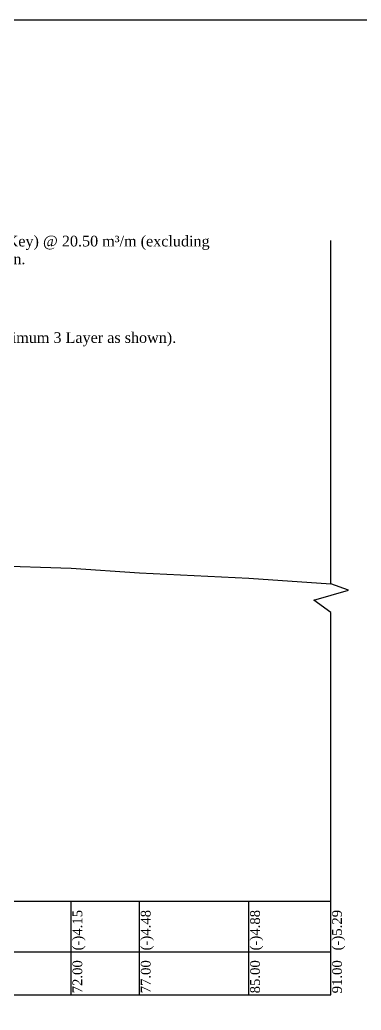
# Model space of a CAD drawing. Header units: metres. Extents: x -2434 to 11656, y -15288 to 8109.
# Drawn here: x 1543.5 to 1568.5, y -14082.3 to -14009.8 of the extents above; entities that cross this region are included whole.
import ezdxf

# ---------------------------------------------------------------- set-up
doc = ezdxf.new("R2010")
doc.units = ezdxf.units.M
doc.layers.add('LINE', color=7, linetype='Continuous')
doc.styles.get("Standard").update_dxf_attribs({"font": 'times.ttf'})

msp = doc.modelspace()

# ---------------------------------------------------------------- linework, layer by layer
at = {"color": 0, "linetype": 'Continuous', "lineweight": -3, "ltscale": 0.5}
for p, q in [((1566.26121, -14051.081672), (1566.26121, -14025.939167)), ((1566.26121, -14081.184076), (1566.26121, -14053.178633))]:
    msp.add_line(p, q, dxfattribs=at)
at = {"color": 0, "lineweight": -2}
for p, q in [((1470.26121, -14074.334095), (1566.26121, -14074.334095)), ((1547.26121, -14081.184076), (1547.26121, -14074.334095)), ((1552.26121, -14081.184076), (1552.26121, -14074.334095)), ((1560.26121, -14081.184076), (1560.26121, -14074.334095)), ((1566.26121, -14081.184076), (1566.26121, -14074.334095)), ((1460.951175, -14078.041672), (1566.26121, -14078.041672)), ((1460.951175, -14081.184076), (1566.26121, -14081.184076))]:
    msp.add_line(p, q, dxfattribs=at)
at = {"color": 0, "linetype": 'Continuous', "lineweight": -3, "ltscale": 0.5}
for points in [[(1566.26121, -14071.206887), (1566.26121, -14053.178633), (1565.024283, -14052.272502), (1567.56303, -14051.547669), (1566.26121, -14051.081672), (1566.26121, -14040.415618)], [(1495.26121, -14044.442672), (1497.26121, -14045.412672), (1500.26121, -14045.702672), (1502.26121, -14045.852672), (1503.26121, -14046.242672), (1505.26121, -14046.612672), (1510.26121, -14047.401672), (1513.26121, -14048.001672), (1520.26121, -14047.931672), (1526.26121, -14048.951672), (1531.26121, -14048.881672), (1535.26121, -14049.411672), (1541.26121, -14049.731672), (1547.26121, -14049.941672), (1552.26121, -14050.271672), (1560.26121, -14050.671672), (1566.26121, -14051.081672)]]:
    msp.add_lwpolyline(points, dxfattribs=at)
at = {"layer": 'LINE', "color": 0, "linetype": 'ByBlock', "lineweight": -3, "ltscale": 0.5}
msp.add_lwpolyline([(1457.131384, -14009.765291), (1621.624412, -14009.765291), (1621.624412, -14123.036439), (1457.131384, -14123.036439)], close=True, dxfattribs=at)

# ---------------------------------------------------------------- texts
at = {"color": 0, "linetype": 'Continuous', "lineweight": -3, "ltscale": 0.5, "attachment_point": 1}
for s, insert, char_height, width in [(' Assorted 2 Layers (minimum) C.C Blocks (including block at Key) @ 20.50 m³/m (excluding void) to be Placed / dumped at or below Working LWL as shown. \\P350 x 350 x 350 ---------100 % by volume', (1512.73343, -14025.585566), 0.781767752, 46.31614072), ('200 Kg Sand Filled Geo-bag to be dumped @ 25.50 m³/m ({\\C7;minimum} 3 Layer as shown).', (1512.942894, -14032.64926), 0.78176775, 44.3343089)]:
    msp.add_mtext(s, dxfattribs=dict(at, insert=insert, char_height=char_height, width=width))
at = {"color": 0, "lineweight": -2, "char_height": 0.715, "width": 2.15, "attachment_point": 1, "rotation": 90}
for s, insert in [('(-)4.15', (1547.36121, -14077.941672)), ('(-)4.48', (1552.36121, -14077.941672)), ('(-)4.88', (1560.36121, -14077.941672)), ('(-)5.29', (1566.36121, -14077.941672)), ('72.00', (1547.36121, -14081.084076)), ('77.00', (1552.36121, -14081.084076)), ('85.00', (1560.36121, -14081.084076)), ('91.00', (1566.36121, -14081.084076))]:
    msp.add_mtext(s, dxfattribs=dict(at, insert=insert))

doc.saveas('drawing.dxf')
